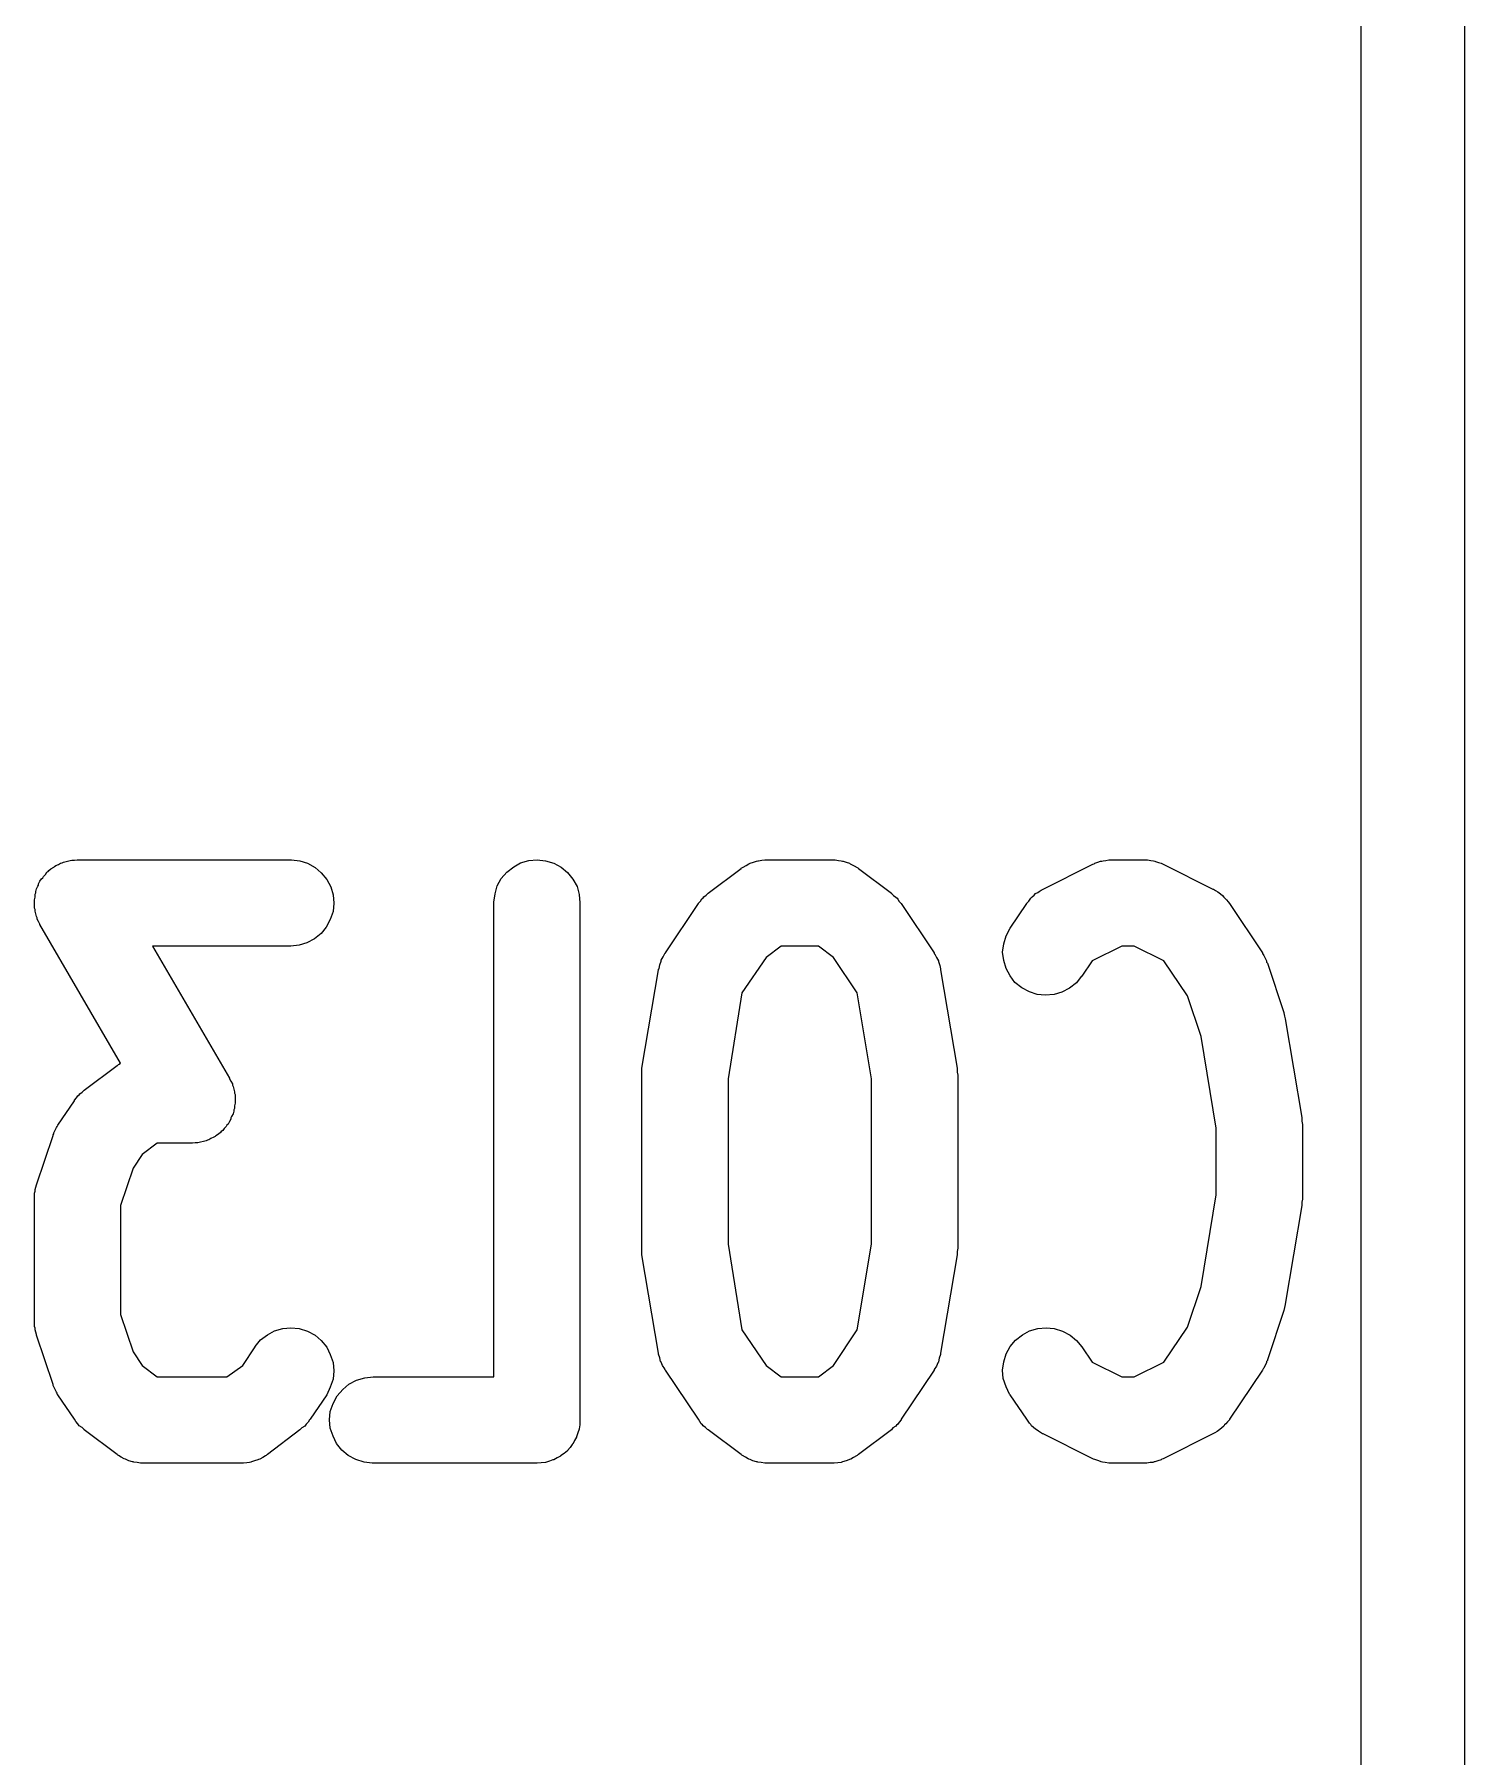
# Model space of a CAD drawing. Extents: x 85 to 230, y -159 to -77.
# Drawn here: x 220.966 to 223.04, y -97.106 to -94.608 of the extents above; entities that cross this region are included whole.
import ezdxf

# ---------------------------------------------------------------- set-up
doc = ezdxf.new("R2010")
doc.units = 0
doc.header["$MEASUREMENT"] = 0
doc.layers.add('BLACK', color=7, linetype='CONTINUOUS')

msp = doc.modelspace()

# ---------------------------------------------------------------- linework, layer by layer
at = {"layer": 'BLACK', "linetype": 'CONTINUOUS'}
for p, q in [((222.89, -107.677), (222.89, -77.2042)), ((223.04, -77.2755), (223.04, -107.606)), ((221.012, -95.8077), (221.016, -95.8065)), ((221.016, -95.8065), (221.018, -95.8063)), ((221.018, -95.8063), (221.02, -95.8058)), ((221.02, -95.8058), (221.024, -95.8057)), ((221.024, -95.8057), (221.028, -95.8053)), ((221.028, -95.8053), (221.338, -95.8053)), ((221.338, -95.8053), (221.339, -95.8053)), ((221.339, -95.8053), (221.351, -95.8067)), ((221.351, -95.8067), (221.362, -95.8103)), ((221.671, -95.8098), (221.683, -95.8064)), ((221.683, -95.8064), (221.695, -95.8053)), ((221.695, -95.8053), (221.707, -95.8066)), ((221.707, -95.8066), (221.719, -95.8102)), ((222.009, -95.8086), (222.013, -95.8071)), ((222.013, -95.8071), (222.015, -95.8069)), ((222.015, -95.8069), (222.016, -95.8065)), ((222.016, -95.8065), (222.021, -95.806)), ((222.021, -95.806), (222.025, -95.8054)), ((222.025, -95.8054), (222.027, -95.8054)), ((222.027, -95.8054), (222.028, -95.8053)), ((222.028, -95.8053), (222.123, -95.8053)), ((222.123, -95.8053), (222.124, -95.8053)), ((222.124, -95.8053), (222.126, -95.8055)), ((222.126, -95.8055), (222.127, -95.8054)), ((222.127, -95.8054), (222.132, -95.8061)), ((222.132, -95.8061), (222.136, -95.8067)), ((222.136, -95.8067), (222.138, -95.8071)), ((222.138, -95.8071), (222.139, -95.8073)), ((222.139, -95.8073), (222.143, -95.8089)), ((222.508, -95.8088), (222.512, -95.8073)), ((222.512, -95.8073), (222.514, -95.807)), ((222.514, -95.807), (222.516, -95.8065)), ((222.516, -95.8065), (222.52, -95.8061)), ((222.52, -95.8061), (222.524, -95.8054)), ((222.524, -95.8054), (222.526, -95.8055)), ((222.526, -95.8055), (222.528, -95.8053)), ((222.528, -95.8053), (222.576, -95.8053)), ((222.576, -95.8053), (222.577, -95.8053)), ((222.577, -95.8053), (222.578, -95.8055)), ((222.578, -95.8055), (222.58, -95.8055)), ((222.58, -95.8055), (222.585, -95.8062)), ((222.585, -95.8062), (222.589, -95.8067)), ((222.589, -95.8067), (222.591, -95.8072)), ((222.591, -95.8072), (222.592, -95.8075)), ((220.976, -95.8328), (220.978, -95.8313)), ((220.978, -95.8313), (220.979, -95.8295)), ((220.979, -95.8295), (220.982, -95.8266)), ((220.982, -95.8266), (220.984, -95.8234)), ((220.984, -95.8234), (220.986, -95.8222)), ((220.986, -95.8222), (220.987, -95.8207)), ((220.987, -95.8207), (220.99, -95.8183)), ((220.99, -95.8183), (220.994, -95.8157)), ((220.994, -95.8157), (220.995, -95.8148)), ((220.995, -95.8148), (220.997, -95.8136)), ((220.997, -95.8136), (221.001, -95.8119)), ((221.001, -95.8119), (221.004, -95.81)), ((221.004, -95.81), (221.006, -95.8094)), ((221.006, -95.8094), (221.008, -95.8086)), ((221.008, -95.8086), (221.012, -95.8077)), ((221.362, -95.8103), (221.373, -95.8162)), ((221.373, -95.8162), (221.382, -95.8241)), ((221.382, -95.8241), (221.39, -95.8336)), ((221.643, -95.8325), (221.651, -95.8231)), ((221.651, -95.8231), (221.661, -95.8155)), ((221.661, -95.8155), (221.671, -95.8098)), ((221.719, -95.8102), (221.73, -95.816)), ((221.73, -95.816), (221.739, -95.8238)), ((221.739, -95.8238), (221.747, -95.8332)), ((221.943, -95.8535), (221.991, -95.8178)), ((221.991, -95.8173), (221.993, -95.8166)), ((221.991, -95.8178), (221.991, -95.8173)), ((221.993, -95.8166), (221.994, -95.8157)), ((221.994, -95.8157), (221.998, -95.8135)), ((221.998, -95.8135), (222.002, -95.8111)), ((222.002, -95.8111), (222.003, -95.8106)), ((222.003, -95.8106), (222.004, -95.81)), ((222.004, -95.81), (222.009, -95.8086)), ((222.143, -95.8089), (222.148, -95.8103)), ((222.148, -95.8103), (222.149, -95.811)), ((222.149, -95.811), (222.15, -95.8115)), ((222.15, -95.8115), (222.155, -95.8139)), ((222.155, -95.8139), (222.159, -95.8162)), ((222.159, -95.8162), (222.16, -95.8171)), ((222.16, -95.8171), (222.161, -95.8178)), ((222.161, -95.8178), (222.209, -95.8535)), ((222.429, -95.8476), (222.5, -95.8119)), ((222.5, -95.8119), (222.501, -95.8115)), ((222.501, -95.8115), (222.503, -95.8109)), ((222.503, -95.8109), (222.504, -95.81)), ((222.504, -95.81), (222.508, -95.8088)), ((222.592, -95.8075), (222.596, -95.8091)), ((222.596, -95.8091), (222.6, -95.8103)), ((222.6, -95.8103), (222.602, -95.8112)), ((222.602, -95.8112), (222.604, -95.8119)), ((222.604, -95.8119), (222.675, -95.8476)), ((220.967, -95.8552), (220.968, -95.8533)), ((220.967, -95.8593), (220.967, -95.8552)), ((220.968, -95.8513), (220.969, -95.8474)), ((220.968, -95.8533), (220.968, -95.8513)), ((220.969, -95.8474), (220.971, -95.8436)), ((220.971, -95.8436), (220.972, -95.8418)), ((220.972, -95.8399), (220.974, -95.8364)), ((220.972, -95.8418), (220.972, -95.8399)), ((220.974, -95.8364), (220.976, -95.8328)), ((221.39, -95.8336), (221.396, -95.8444)), ((221.396, -95.8444), (221.399, -95.8561)), ((221.399, -95.8561), (221.4, -95.8682)), ((221.632, -95.8669), (221.634, -95.8548)), ((221.634, -95.8548), (221.637, -95.8432)), ((221.637, -95.8432), (221.643, -95.8325)), ((221.747, -95.8332), (221.753, -95.844)), ((221.753, -95.844), (221.756, -95.8557)), ((221.756, -95.8557), (221.757, -95.8678)), ((221.937, -95.8588), (221.94, -95.8563)), ((221.94, -95.8563), (221.943, -95.8535)), ((222.209, -95.8535), (222.209, -95.854)), ((222.209, -95.854), (222.212, -95.8568)), ((222.212, -95.8568), (222.215, -95.8594)), ((222.413, -95.8588), (222.416, -95.8566)), ((222.416, -95.8566), (222.418, -95.8541)), ((222.418, -95.8541), (222.421, -95.8527)), ((222.421, -95.8527), (222.423, -95.8512)), ((222.423, -95.8512), (222.426, -95.8495)), ((222.426, -95.8495), (222.429, -95.8476)), ((222.675, -95.8476), (222.676, -95.848)), ((222.676, -95.848), (222.679, -95.8499)), ((222.679, -95.8499), (222.682, -95.8516)), ((222.682, -95.8516), (222.684, -95.8533)), ((222.684, -95.8533), (222.686, -95.8546)), ((222.686, -95.8546), (222.689, -95.8571)), ((222.689, -95.8571), (222.691, -95.8594)), ((220.966, -95.8633), (220.967, -95.8593)), ((220.966, -95.8653), (220.966, -95.8633)), ((220.966, -95.8674), (220.966, -95.8653)), ((220.966, -95.8714), (220.966, -95.8674)), ((220.966, -95.8755), (220.966, -95.8714)), ((220.967, -95.8775), (220.966, -95.8755)), ((220.967, -95.8795), (220.967, -95.8775)), ((220.968, -95.8834), (220.967, -95.8795)), ((221.399, -95.8804), (221.395, -95.892)), ((221.4, -95.8682), (221.399, -95.8804)), ((221.632, -95.8678), (221.632, -95.8669)), ((221.632, -96.5553), (221.632, -95.8678)), ((221.757, -95.8678), (221.757, -96.6178)), ((221.881, -95.9403), (221.929, -95.8688)), ((221.929, -95.8681), (221.932, -95.865)), ((221.929, -95.8688), (221.929, -95.8681)), ((221.932, -95.865), (221.934, -95.8617)), ((221.934, -95.8617), (221.936, -95.8604)), ((221.936, -95.8604), (221.937, -95.8588)), ((222.215, -95.8594), (222.217, -95.861)), ((222.217, -95.861), (222.218, -95.8624)), ((222.218, -95.8624), (222.22, -95.8657)), ((222.22, -95.8657), (222.223, -95.8688)), ((222.223, -95.8688), (222.271, -95.9403)), ((222.381, -95.9046), (222.405, -95.8688)), ((222.405, -95.8681), (222.408, -95.8654)), ((222.405, -95.8688), (222.405, -95.8681)), ((222.408, -95.8654), (222.41, -95.8625)), ((222.41, -95.8625), (222.411, -95.8607)), ((222.411, -95.8607), (222.413, -95.8588)), ((222.691, -95.8594), (222.693, -95.8614)), ((222.693, -95.8614), (222.695, -95.8631)), ((222.695, -95.8631), (222.697, -95.8661)), ((222.697, -95.8661), (222.699, -95.8688)), ((222.699, -95.8688), (222.747, -95.9403)), ((220.969, -95.8874), (220.968, -95.8834)), ((220.97, -95.8892), (220.969, -95.8874)), ((220.97, -95.8912), (220.97, -95.8892)), ((220.972, -95.8948), (220.97, -95.8912)), ((220.974, -95.8985), (220.972, -95.8948)), ((220.974, -95.8993), (220.974, -95.8985)), ((221.091, -96.1001), (220.974, -95.8993)), ((221.389, -95.9027), (221.382, -95.9121)), ((221.395, -95.892), (221.389, -95.9027)), ((222.375, -95.9153), (222.381, -95.9046)), ((221.338, -95.9303), (221.137, -95.9303)), ((221.137, -95.9303), (221.249, -96.122)), ((221.35, -95.9291), (221.338, -95.9303)), ((221.361, -95.9256), (221.35, -95.9291)), ((221.372, -95.9199), (221.361, -95.9256)), ((221.382, -95.9121), (221.372, -95.9199)), ((222.049, -95.9303), (222.027, -95.9471)), ((222.103, -95.9303), (222.049, -95.9303)), ((222.125, -95.9471), (222.103, -95.9303)), ((222.37, -95.9391), (222.372, -95.927)), ((222.372, -95.927), (222.375, -95.9153)), ((222.543, -95.9303), (222.5, -95.952)), ((222.561, -95.9303), (222.543, -95.9303)), ((222.604, -95.952), (222.561, -95.9303)), ((221.873, -95.9574), (221.875, -95.9521)), ((221.875, -95.951), (221.878, -95.9461)), ((221.875, -95.9516), (221.875, -95.951)), ((221.875, -95.9521), (221.875, -95.9516)), ((221.878, -95.9461), (221.88, -95.9412)), ((221.88, -95.9412), (221.881, -95.9408)), ((221.881, -95.9408), (221.881, -95.9403)), ((222.027, -95.9471), (221.992, -95.9984)), ((222.159, -95.9984), (222.125, -95.9471)), ((222.271, -95.9403), (222.271, -95.941)), ((222.271, -95.941), (222.271, -95.9415)), ((222.271, -95.9415), (222.272, -95.9419)), ((222.272, -95.9419), (222.274, -95.9469)), ((222.274, -95.9469), (222.277, -95.9518)), ((222.277, -95.9518), (222.277, -95.9524)), ((222.277, -95.9524), (222.277, -95.9529)), ((222.277, -95.9529), (222.279, -95.9583)), ((222.372, -95.9513), (222.37, -95.9391)), ((222.375, -95.9629), (222.372, -95.9513)), ((222.5, -95.952), (222.485, -95.9739)), ((222.638, -96.0026), (222.604, -95.952)), ((222.747, -95.9403), (222.747, -95.941)), ((222.747, -95.941), (222.748, -95.9426)), ((222.748, -95.9426), (222.749, -95.944)), ((222.749, -95.944), (222.751, -95.948)), ((222.751, -95.948), (222.753, -95.9518)), ((222.753, -95.9518), (222.753, -95.9535)), ((222.753, -95.9535), (222.754, -95.9552)), ((222.754, -95.9552), (222.778, -96.0266)), ((221.847, -96.1075), (221.871, -95.9647)), ((221.871, -95.9638), (221.872, -95.9633)), ((221.871, -95.9647), (221.871, -95.9638)), ((221.872, -95.9627), (221.873, -95.9574)), ((221.872, -95.9633), (221.872, -95.9627)), ((222.279, -95.9583), (222.28, -95.9636)), ((222.28, -95.9636), (222.28, -95.9641)), ((222.28, -95.9641), (222.28, -95.9647)), ((222.28, -95.9647), (222.304, -96.1075)), ((222.381, -95.9737), (222.375, -95.9629)), ((222.388, -95.9832), (222.381, -95.9737)), ((222.484, -95.9746), (222.477, -95.9839)), ((222.485, -95.9739), (222.484, -95.9746)), ((221.992, -95.9984), (221.972, -96.123)), ((222.18, -96.123), (222.159, -95.9984)), ((222.398, -95.991), (222.388, -95.9832)), ((222.409, -95.9968), (222.398, -95.991)), ((222.42, -96.0004), (222.409, -95.9968)), ((222.432, -96.0017), (222.42, -96.0004)), ((222.445, -96.0006), (222.432, -96.0017)), ((222.456, -95.9972), (222.445, -96.0006)), ((222.467, -95.9916), (222.456, -95.9972)), ((222.477, -95.9839), (222.467, -95.9916)), ((222.658, -96.0615), (222.638, -96.0026)), ((222.778, -96.0266), (222.778, -96.0274)), ((222.778, -96.0274), (222.779, -96.0318)), ((222.779, -96.0318), (222.78, -96.0361)), ((222.78, -96.0361), (222.804, -96.1789)), ((222.68, -96.1944), (222.658, -96.0615)), ((221.038, -96.1392), (221.086, -96.1035)), ((221.086, -96.1035), (221.087, -96.103)), ((221.087, -96.103), (221.088, -96.1023)), ((221.088, -96.1023), (221.089, -96.1015)), ((221.089, -96.1015), (221.091, -96.1001)), ((221.249, -96.122), (221.249, -96.1228)), ((221.249, -96.1228), (221.251, -96.1265)), ((221.251, -96.1265), (221.253, -96.1301)), ((221.253, -96.1301), (221.253, -96.1321)), ((221.253, -96.1321), (221.254, -96.1339)), ((221.847, -96.1122), (221.847, -96.1075)), ((221.847, -96.1169), (221.847, -96.1122)), ((221.847, -96.1178), (221.847, -96.1169)), ((221.847, -96.3678), (221.847, -96.1178)), ((221.972, -96.123), (221.972, -96.3626)), ((222.18, -96.3626), (222.18, -96.123)), ((222.304, -96.1075), (222.304, -96.1084)), ((222.304, -96.1084), (222.304, -96.1131)), ((222.304, -96.1131), (222.305, -96.1178)), ((222.305, -96.1178), (222.305, -96.3678)), ((221, -96.1903), (221.024, -96.1546)), ((221.024, -96.1538), (221.027, -96.1507)), ((221.024, -96.1546), (221.024, -96.1538)), ((221.027, -96.1507), (221.029, -96.1475)), ((221.029, -96.1475), (221.031, -96.1461)), ((221.031, -96.1461), (221.032, -96.1445)), ((221.032, -96.1445), (221.035, -96.142)), ((221.035, -96.142), (221.038, -96.1392)), ((221.254, -96.1339), (221.255, -96.1379)), ((221.255, -96.1379), (221.256, -96.1418)), ((221.256, -96.1418), (221.256, -96.1438)), ((221.256, -96.1438), (221.257, -96.1458)), ((221.257, -96.1458), (221.257, -96.1499)), ((221.257, -96.1499), (221.257, -96.1539)), ((221.257, -96.1539), (221.257, -96.156)), ((221.257, -96.156), (221.257, -96.158)), ((221.251, -96.1814), (221.249, -96.1849)), ((221.252, -96.1777), (221.251, -96.1795)), ((221.251, -96.1795), (221.251, -96.1814)), ((221.254, -96.1739), (221.252, -96.1777)), ((221.255, -96.17), (221.254, -96.1739)), ((221.256, -96.1661), (221.255, -96.168)), ((221.255, -96.168), (221.255, -96.17)), ((221.257, -96.158), (221.256, -96.162)), ((221.256, -96.162), (221.256, -96.1661)), ((222.804, -96.1789), (222.804, -96.1798)), ((222.804, -96.1798), (222.804, -96.1845)), ((220.969, -96.2766), (220.993, -96.2052)), ((220.993, -96.2043), (220.994, -96.2027)), ((220.993, -96.2052), (220.993, -96.2043)), ((220.994, -96.201), (220.996, -96.1972)), ((220.994, -96.2027), (220.994, -96.201)), ((220.996, -96.1972), (220.998, -96.1933)), ((220.998, -96.1933), (220.999, -96.1918)), ((220.999, -96.1918), (221, -96.1903)), ((221.228, -96.2065), (221.226, -96.2077)), ((221.229, -96.2056), (221.228, -96.2065)), ((221.233, -96.203), (221.229, -96.2056)), ((221.236, -96.2006), (221.233, -96.203)), ((221.237, -96.1992), (221.236, -96.2006)), ((221.239, -96.1979), (221.237, -96.1992)), ((221.241, -96.1947), (221.239, -96.1979)), ((221.244, -96.1918), (221.241, -96.1947)), ((221.245, -96.19), (221.244, -96.1918)), ((221.247, -96.1885), (221.245, -96.19)), ((221.249, -96.1849), (221.247, -96.1885)), ((222.68, -96.2912), (222.68, -96.1944)), ((222.804, -96.1845), (222.805, -96.1892)), ((222.805, -96.1892), (222.805, -96.2964)), ((221.144, -96.216), (221.122, -96.2328)), ((221.195, -96.216), (221.144, -96.216)), ((221.199, -96.2156), (221.195, -96.216)), ((221.203, -96.2155), (221.199, -96.2156)), ((221.205, -96.215), (221.203, -96.2155)), ((221.207, -96.2148), (221.205, -96.215)), ((221.211, -96.2136), (221.207, -96.2148)), ((221.215, -96.2127), (221.211, -96.2136)), ((221.217, -96.2119), (221.215, -96.2127)), ((221.219, -96.2113), (221.217, -96.2119)), ((221.222, -96.2094), (221.219, -96.2113)), ((221.226, -96.2077), (221.222, -96.2094)), ((221.109, -96.2526), (221.091, -96.3065)), ((221.122, -96.2328), (221.109, -96.2526)), ((220.967, -96.2834), (220.968, -96.28)), ((220.968, -96.28), (220.969, -96.2766)), ((220.966, -96.2885), (220.967, -96.286)), ((220.966, -96.292), (220.966, -96.2885)), ((220.966, -96.2955), (220.966, -96.292)), ((220.966, -96.2964), (220.966, -96.2955)), ((220.966, -96.4749), (220.966, -96.2964)), ((220.967, -96.286), (220.967, -96.2834)), ((221.091, -96.3065), (221.091, -96.4648)), ((222.658, -96.4241), (222.68, -96.2912)), ((222.804, -96.3066), (222.78, -96.4495)), ((222.805, -96.2972), (222.804, -96.3019)), ((222.804, -96.3019), (222.804, -96.3066)), ((222.805, -96.2964), (222.805, -96.2972)), ((221.847, -96.3725), (221.847, -96.3678)), ((221.847, -96.3772), (221.847, -96.3725)), ((221.847, -96.3781), (221.847, -96.3772)), ((221.871, -96.5209), (221.847, -96.3781)), ((221.972, -96.3626), (221.992, -96.4871)), ((222.159, -96.4871), (222.18, -96.3626)), ((222.304, -96.3781), (222.28, -96.5209)), ((222.305, -96.3687), (222.304, -96.3733)), ((222.304, -96.3733), (222.304, -96.3781)), ((222.305, -96.3678), (222.305, -96.3687)), ((222.638, -96.4829), (222.658, -96.4241)), ((222.779, -96.4546), (222.778, -96.459)), ((222.78, -96.4504), (222.779, -96.4546)), ((222.78, -96.4495), (222.78, -96.4504)), ((220.966, -96.4784), (220.966, -96.4749)), ((220.966, -96.4819), (220.966, -96.4784)), ((221.091, -96.4648), (221.109, -96.5187)), ((222.778, -96.459), (222.754, -96.5304)), ((220.967, -96.4845), (220.966, -96.4819)), ((220.967, -96.4871), (220.967, -96.4845)), ((220.968, -96.4904), (220.967, -96.4871)), ((220.969, -96.4939), (220.968, -96.4904)), ((220.969, -96.4947), (220.969, -96.4939)), ((220.993, -96.5661), (220.969, -96.4947)), ((221.286, -96.511), (221.294, -96.5016)), ((221.294, -96.5016), (221.304, -96.494)), ((221.304, -96.494), (221.314, -96.4884)), ((221.314, -96.4884), (221.326, -96.485)), ((221.326, -96.485), (221.338, -96.4839)), ((221.338, -96.4839), (221.35, -96.4852)), ((221.35, -96.4852), (221.362, -96.4888)), ((221.362, -96.4888), (221.373, -96.4946)), ((221.373, -96.4946), (221.382, -96.5024)), ((221.382, -96.5024), (221.39, -96.5119)), ((221.992, -96.4871), (222.027, -96.5385)), ((222.125, -96.5385), (222.159, -96.4871)), ((222.381, -96.5111), (222.389, -96.5018)), ((222.389, -96.5018), (222.399, -96.4941)), ((222.399, -96.4941), (222.409, -96.4885)), ((222.409, -96.4885), (222.421, -96.485)), ((222.421, -96.485), (222.433, -96.4839)), ((222.433, -96.4839), (222.445, -96.4851)), ((222.445, -96.4851), (222.457, -96.4887)), ((222.457, -96.4887), (222.468, -96.4945)), ((222.468, -96.4945), (222.477, -96.5023)), ((222.477, -96.5023), (222.485, -96.5117)), ((222.604, -96.5336), (222.638, -96.4829)), ((221.109, -96.5187), (221.122, -96.5385)), ((221.268, -96.5385), (221.286, -96.5117)), ((221.286, -96.5117), (221.286, -96.511)), ((221.39, -96.5119), (221.395, -96.5226)), ((221.395, -96.5226), (221.399, -96.5343)), ((221.871, -96.5215), (221.871, -96.5209)), ((221.871, -96.522), (221.871, -96.5215)), ((221.873, -96.5273), (221.871, -96.522)), ((221.874, -96.5327), (221.873, -96.5273)), ((222.278, -96.5282), (222.277, -96.5335)), ((222.28, -96.5229), (222.278, -96.5282)), ((222.28, -96.5209), (222.28, -96.5218)), ((222.28, -96.5218), (222.28, -96.5223)), ((222.28, -96.5223), (222.28, -96.5229)), ((222.372, -96.5335), (222.375, -96.5218)), ((222.375, -96.5218), (222.381, -96.5111)), ((222.485, -96.5117), (222.5, -96.5336)), ((222.754, -96.5312), (222.753, -96.5329)), ((222.754, -96.5304), (222.754, -96.5312)), ((221.122, -96.5385), (221.144, -96.5553)), ((221.144, -96.5553), (221.245, -96.5553)), ((221.245, -96.5553), (221.268, -96.5385)), ((221.399, -96.5343), (221.4, -96.5465)), ((221.4, -96.5465), (221.399, -96.5586)), ((221.433, -96.56), (221.445, -96.5565)), ((221.445, -96.5565), (221.457, -96.5553)), ((221.457, -96.5553), (221.632, -96.5553)), ((221.875, -96.5332), (221.874, -96.5327)), ((221.875, -96.5338), (221.875, -96.5332)), ((221.877, -96.5387), (221.875, -96.5338)), ((221.88, -96.5436), (221.877, -96.5387)), ((221.88, -96.5441), (221.88, -96.5436)), ((221.88, -96.5446), (221.88, -96.5441)), ((221.881, -96.5453), (221.88, -96.5446)), ((221.929, -96.6167), (221.881, -96.5453)), ((222.027, -96.5385), (222.049, -96.5553)), ((222.049, -96.5553), (222.103, -96.5553)), ((222.103, -96.5553), (222.125, -96.5385)), ((222.271, -96.5453), (222.223, -96.6167)), ((222.274, -96.5394), (222.271, -96.5444)), ((222.271, -96.5444), (222.271, -96.5448)), ((222.271, -96.5448), (222.271, -96.5453)), ((222.276, -96.5346), (222.274, -96.5394)), ((222.277, -96.534), (222.276, -96.5346)), ((222.277, -96.5335), (222.277, -96.534)), ((222.37, -96.5456), (222.372, -96.5335)), ((222.371, -96.5577), (222.37, -96.5456)), ((222.5, -96.5336), (222.543, -96.5553)), ((222.543, -96.5553), (222.561, -96.5553)), ((222.561, -96.5553), (222.604, -96.5336)), ((222.747, -96.5453), (222.699, -96.6167)), ((222.748, -96.5437), (222.747, -96.5453)), ((222.749, -96.5423), (222.748, -96.5437)), ((222.751, -96.5384), (222.749, -96.5423)), ((222.753, -96.5346), (222.751, -96.5384)), ((222.753, -96.5329), (222.753, -96.5346)), ((220.993, -96.5678), (220.993, -96.5661)), ((220.994, -96.5695), (220.993, -96.5678)), ((220.996, -96.5733), (220.994, -96.5695)), ((220.998, -96.5773), (220.996, -96.5733)), ((220.999, -96.5787), (220.998, -96.5773)), ((220.999, -96.5803), (220.999, -96.5787)), ((221, -96.581), (220.999, -96.5803)), ((221.024, -96.6167), (221, -96.581)), ((221.39, -96.581), (221.366, -96.6167)), ((221.395, -96.5703), (221.39, -96.581)), ((221.399, -96.5586), (221.395, -96.5703)), ((221.405, -96.5828), (221.413, -96.5734)), ((221.413, -96.5734), (221.422, -96.5657)), ((221.422, -96.5657), (221.433, -96.56)), ((222.375, -96.5695), (222.371, -96.5577)), ((222.38, -96.5803), (222.375, -96.5695)), ((222.381, -96.581), (222.38, -96.5803)), ((222.405, -96.6167), (222.381, -96.581)), ((221.394, -96.6174), (221.395, -96.6052)), ((221.395, -96.6052), (221.399, -96.5936)), ((221.399, -96.5936), (221.405, -96.5828)), ((221.026, -96.6199), (221.024, -96.6167)), ((221.029, -96.6232), (221.026, -96.6199)), ((221.03, -96.6246), (221.029, -96.6232)), ((221.031, -96.6262), (221.03, -96.6246)), ((221.035, -96.6288), (221.031, -96.6262)), ((221.038, -96.6316), (221.035, -96.6288)), ((221.038, -96.6321), (221.038, -96.6316)), ((221.354, -96.6293), (221.351, -96.6321)), ((221.358, -96.6268), (221.354, -96.6293)), ((221.359, -96.6252), (221.358, -96.6268)), ((221.36, -96.6238), (221.359, -96.6252)), ((221.363, -96.6206), (221.36, -96.6238)), ((221.365, -96.6175), (221.363, -96.6206)), ((221.366, -96.6167), (221.365, -96.6175)), ((221.395, -96.6295), (221.394, -96.6174)), ((221.399, -96.6412), (221.395, -96.6295)), ((221.756, -96.6308), (221.754, -96.6364)), ((221.757, -96.6246), (221.756, -96.6304)), ((221.756, -96.6304), (221.756, -96.6306)), ((221.756, -96.6306), (221.756, -96.6308)), ((221.757, -96.6178), (221.757, -96.6182)), ((221.757, -96.6182), (221.757, -96.6182)), ((221.757, -96.6182), (221.757, -96.6182)), ((221.757, -96.6182), (221.757, -96.6187)), ((221.757, -96.6187), (221.757, -96.6246)), ((221.931, -96.6199), (221.929, -96.6167)), ((221.933, -96.6232), (221.931, -96.6199)), ((221.935, -96.6246), (221.933, -96.6232)), ((221.936, -96.6262), (221.935, -96.6246)), ((221.939, -96.6288), (221.936, -96.6262)), ((221.942, -96.6316), (221.939, -96.6288)), ((221.943, -96.6321), (221.942, -96.6316)), ((222.211, -96.6293), (222.209, -96.6321)), ((222.215, -96.6268), (222.211, -96.6293)), ((222.216, -96.6252), (222.215, -96.6268)), ((222.218, -96.6238), (222.216, -96.6252)), ((222.22, -96.6206), (222.218, -96.6238)), ((222.223, -96.6175), (222.22, -96.6206)), ((222.223, -96.6167), (222.223, -96.6175)), ((222.407, -96.6195), (222.405, -96.6167)), ((222.409, -96.6225), (222.407, -96.6195)), ((222.411, -96.6242), (222.409, -96.6225)), ((222.412, -96.6262), (222.411, -96.6242)), ((222.415, -96.6285), (222.412, -96.6262)), ((222.418, -96.6309), (222.415, -96.6285)), ((222.42, -96.6323), (222.418, -96.6309)), ((222.685, -96.6315), (222.683, -96.6328)), ((222.688, -96.629), (222.685, -96.6315)), ((222.691, -96.6268), (222.688, -96.629)), ((222.692, -96.6249), (222.691, -96.6268)), ((222.694, -96.6231), (222.692, -96.6249)), ((222.696, -96.6202), (222.694, -96.6231)), ((222.699, -96.6175), (222.696, -96.6202)), ((222.699, -96.6167), (222.699, -96.6175)), ((221.086, -96.6678), (221.038, -96.6321)), ((221.351, -96.6321), (221.304, -96.6678)), ((221.404, -96.652), (221.399, -96.6412)), ((221.412, -96.6615), (221.404, -96.652)), ((221.746, -96.6531), (221.743, -96.6576)), ((221.747, -96.6527), (221.746, -96.6529)), ((221.746, -96.6529), (221.746, -96.6531)), ((221.749, -96.6476), (221.747, -96.6527)), ((221.752, -96.6424), (221.749, -96.6476)), ((221.754, -96.6364), (221.752, -96.642)), ((221.752, -96.642), (221.752, -96.6422)), ((221.752, -96.6422), (221.752, -96.6424)), ((221.991, -96.6678), (221.943, -96.6321)), ((222.209, -96.6321), (222.161, -96.6678)), ((222.422, -96.634), (222.42, -96.6323)), ((222.425, -96.6356), (222.422, -96.634)), ((222.428, -96.6376), (222.425, -96.6356)), ((222.429, -96.638), (222.428, -96.6376)), ((222.5, -96.6737), (222.429, -96.638)), ((222.675, -96.638), (222.604, -96.6737)), ((222.678, -96.6361), (222.675, -96.638)), ((222.681, -96.6344), (222.678, -96.6361)), ((222.683, -96.6328), (222.681, -96.6344)), ((221.087, -96.6685), (221.086, -96.6678)), ((221.088, -96.6694), (221.087, -96.6685)), ((221.092, -96.6717), (221.088, -96.6694)), ((221.096, -96.6741), (221.092, -96.6717)), ((221.098, -96.6746), (221.096, -96.6741)), ((221.099, -96.6752), (221.098, -96.6746)), ((221.103, -96.6767), (221.099, -96.6752)), ((221.108, -96.6783), (221.103, -96.6767)), ((221.109, -96.6785), (221.108, -96.6783)), ((221.11, -96.6789), (221.109, -96.6785)), ((221.115, -96.6795), (221.11, -96.6789)), ((221.12, -96.6802), (221.115, -96.6795)), ((221.121, -96.6801), (221.12, -96.6802)), ((221.123, -96.6803), (221.121, -96.6801)), ((221.266, -96.6803), (221.123, -96.6803)), ((221.123, -96.6803), (221.123, -96.6803)), ((221.268, -96.6802), (221.266, -96.6803)), ((221.269, -96.6802), (221.268, -96.6802)), ((221.274, -96.6796), (221.269, -96.6802)), ((221.278, -96.6791), (221.274, -96.6796)), ((221.28, -96.6787), (221.278, -96.6791)), ((221.281, -96.6785), (221.28, -96.6787)), ((221.285, -96.677), (221.281, -96.6785)), ((221.29, -96.6756), (221.285, -96.677)), ((221.291, -96.6749), (221.29, -96.6756)), ((221.293, -96.6745), (221.291, -96.6749)), ((221.297, -96.6721), (221.293, -96.6745)), ((221.301, -96.6699), (221.297, -96.6721)), ((221.302, -96.669), (221.301, -96.6699)), ((221.303, -96.6683), (221.302, -96.669)), ((221.304, -96.6678), (221.303, -96.6683)), ((221.421, -96.6694), (221.412, -96.6615)), ((221.432, -96.6752), (221.421, -96.6694)), ((221.444, -96.6789), (221.432, -96.6752)), ((221.456, -96.6803), (221.444, -96.6789)), ((221.457, -96.6803), (221.456, -96.6803)), ((221.695, -96.6803), (221.457, -96.6803)), ((221.701, -96.6797), (221.695, -96.6803)), ((221.707, -96.6792), (221.701, -96.6797)), ((221.713, -96.6774), (221.707, -96.6791)), ((221.707, -96.6791), (221.707, -96.6791)), ((221.707, -96.6791), (221.707, -96.6792)), ((221.718, -96.6757), (221.713, -96.6774)), ((221.719, -96.6756), (221.718, -96.6756)), ((221.718, -96.6756), (221.718, -96.6757)), ((221.724, -96.6728), (221.719, -96.6756)), ((221.729, -96.6701), (221.724, -96.6728)), ((221.734, -96.6661), (221.729, -96.6699)), ((221.729, -96.6699), (221.729, -96.67)), ((221.729, -96.67), (221.729, -96.6701)), ((221.739, -96.6624), (221.734, -96.6661)), ((221.743, -96.6576), (221.739, -96.6621)), ((221.739, -96.6621), (221.739, -96.6623)), ((221.739, -96.6623), (221.739, -96.6624)), ((221.992, -96.6685), (221.991, -96.6678)), ((221.993, -96.6694), (221.992, -96.6685)), ((221.997, -96.6717), (221.993, -96.6694)), ((222.001, -96.6741), (221.997, -96.6717)), ((222.002, -96.6746), (222.001, -96.6741)), ((222.004, -96.6752), (222.002, -96.6746)), ((222.008, -96.6767), (222.004, -96.6752)), ((222.013, -96.6783), (222.008, -96.6767)), ((222.014, -96.6785), (222.013, -96.6783)), ((222.015, -96.6789), (222.014, -96.6785)), ((222.02, -96.6795), (222.015, -96.6789)), ((222.025, -96.6802), (222.02, -96.6795)), ((222.026, -96.6801), (222.025, -96.6802)), ((222.027, -96.6803), (222.026, -96.6801)), ((222.028, -96.6803), (222.027, -96.6803)), ((222.123, -96.6803), (222.028, -96.6803)), ((222.125, -96.6802), (222.123, -96.6803)), ((222.126, -96.6802), (222.125, -96.6802)), ((222.131, -96.6796), (222.126, -96.6802)), ((222.136, -96.6791), (222.131, -96.6796)), ((222.137, -96.6787), (222.136, -96.6791)), ((222.138, -96.6785), (222.137, -96.6787)), ((222.143, -96.677), (222.138, -96.6785)), ((222.147, -96.6756), (222.143, -96.677)), ((222.148, -96.6749), (222.147, -96.6756)), ((222.15, -96.6745), (222.148, -96.6749)), ((222.154, -96.6721), (222.15, -96.6745)), ((222.158, -96.6699), (222.154, -96.6721)), ((222.159, -96.669), (222.158, -96.6699)), ((222.16, -96.6683), (222.159, -96.669)), ((222.161, -96.6678), (222.16, -96.6683)), ((222.502, -96.6744), (222.5, -96.6737)), ((222.504, -96.6752), (222.502, -96.6744)), ((222.508, -96.6765), (222.504, -96.6752)), ((222.512, -96.6781), (222.508, -96.6765)), ((222.513, -96.6784), (222.512, -96.6781)), ((222.515, -96.6789), (222.513, -96.6784)), ((222.519, -96.6794), (222.515, -96.6789)), ((222.524, -96.6801), (222.519, -96.6794)), ((222.525, -96.6801), (222.524, -96.6801)), ((222.527, -96.6803), (222.525, -96.6801)), ((222.528, -96.6803), (222.527, -96.6803)), ((222.576, -96.6803), (222.528, -96.6803)), ((222.578, -96.6801), (222.576, -96.6803)), ((222.579, -96.6802), (222.578, -96.6801)), ((222.584, -96.6795), (222.579, -96.6802)), ((222.588, -96.6791), (222.584, -96.6795)), ((222.59, -96.6786), (222.588, -96.6791)), ((222.591, -96.6783), (222.59, -96.6786)), ((222.595, -96.6768), (222.591, -96.6783)), ((222.6, -96.6756), (222.595, -96.6768)), ((222.601, -96.6747), (222.6, -96.6756)), ((222.603, -96.6741), (222.601, -96.6747)), ((222.604, -96.6737), (222.603, -96.6741))]:
    msp.add_line(p, q, dxfattribs=at)

doc.saveas('drawing.dxf')
